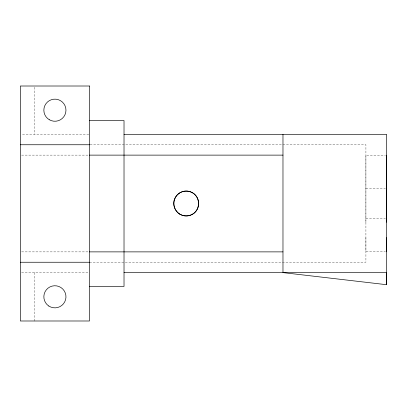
<?xml version="1.0" encoding="UTF-8"?>
<svg xmlns="http://www.w3.org/2000/svg" width="407" height="407" viewBox="0 0 407 407"><rect width="100%" height="100%" fill="white"/><g stroke="black" fill="none" stroke-linecap="round" stroke-linejoin="round"><path stroke-width="0.31" stroke-dasharray="2.04 1.53" d="M365.913 237.647L365.913 251.791L385.393 251.791M365.913 222.217L365.913 155.209L385.393 155.209M88.833 134.249L21.607 134.386M90.1 144.755L365.913 144.755L365.913 262.245L90.1 262.245M21.617 155.123L89.464 155.123M365.913 188.751L385.393 188.751M365.913 218.249L385.393 218.249M21.617 251.877L88.828 251.877M21.607 272.614L88.828 272.614M34.173 87.266L34.173 134.386M34.173 272.614L34.173 320.991"/><path stroke-width="0.61" d="M282.977 134.386L282.977 272.614L386.65 284.707L386.65 272.614L124.018 272.614M386.65 251.791L386.65 237.647M386.65 222.217L386.65 218.707M386.65 218.249L386.65 155.209M89.464 120.564L124.018 120.564L124.018 286.436L89.464 286.436M124.018 134.386L386.65 134.386L386.65 284.707M20.35 144.755L89.464 144.755M89.464 155.123L282.977 155.123M89.464 251.877L282.977 251.877M20.35 262.245L89.464 262.245M386.65 186.096L386.65 188.293M174.206 200.28C172.812 205.601 175.254 211.498 180.001 214.275A12.352 12.246 0 0 0 192.44 214.275C200.544 209.915 200.544 197.085 192.44 192.725A12.352 12.246 0 0 0 180.001 192.725L177.427 194.704L175.448 197.278L174.206 200.28M89.464 86.009L20.35 86.009L20.35 320.991L89.464 320.991L89.464 86.009M48.815 306.028A11.06 11.06 0 0 0 65.944 297.466A11.06 11.06 0 0 0 49.959 286.91A11.06 11.06 0 0 0 48.815 306.028M49.379 119.775A11.06 11.06 0 0 0 65.965 110.195A11.06 11.06 0 0 0 49.379 100.621A11.06 11.06 0 0 0 49.379 119.775M180.001 214.275A12.439 12.439 0 0 0 198.662 203.5A12.439 12.439 0 0 0 180.001 192.725A12.439 12.439 0 0 0 180.001 214.275"/></g></svg>
